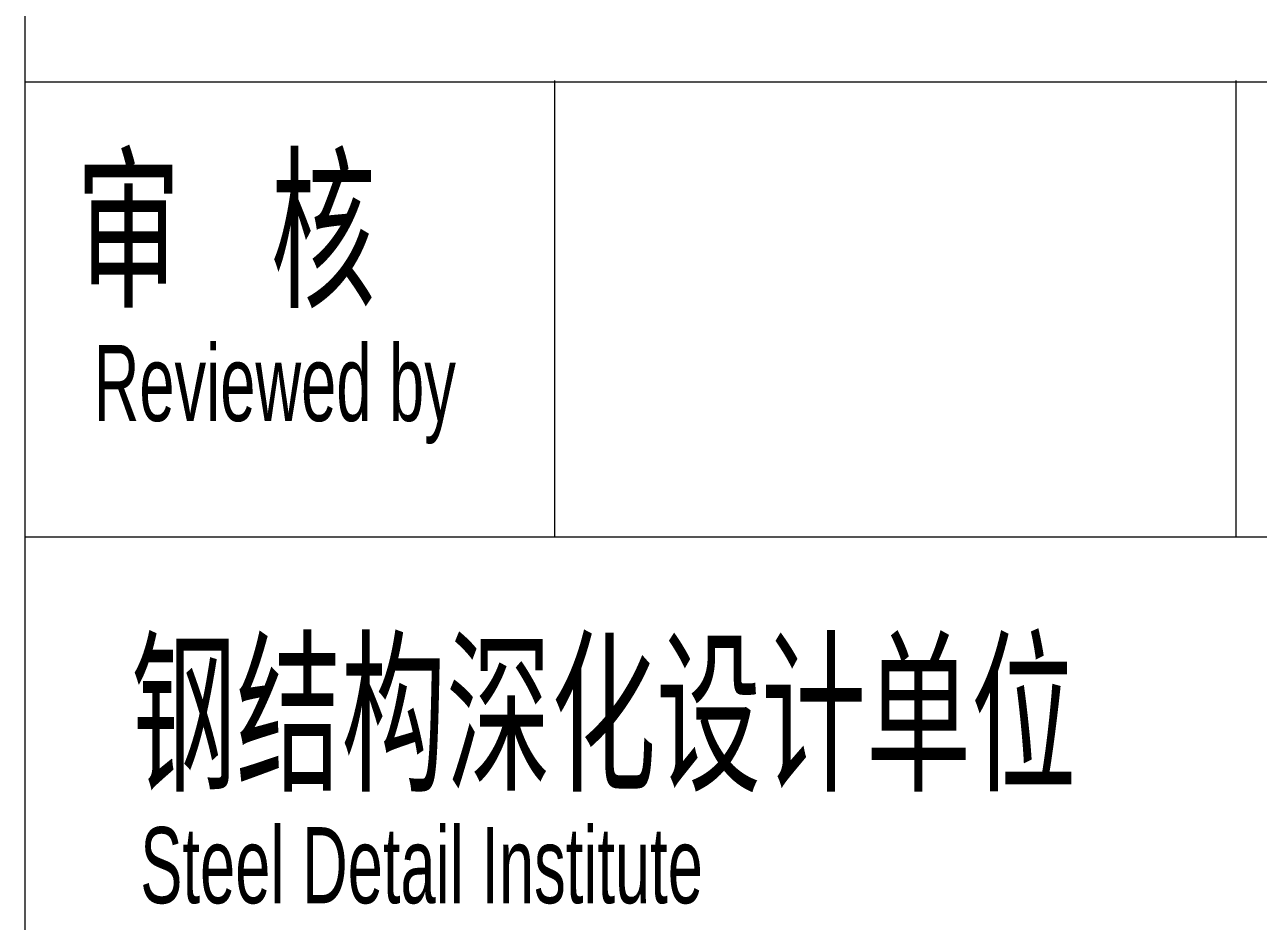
# Model space of a CAD drawing. Header units: millimetres. Extents: x 96 to 23960, y 200 to 17000.
# Drawn here: x 21596 to 22741, y 8396 to 9228 of the extents above; entities that cross this region are included whole.
import ezdxf

# ---------------------------------------------------------------- set-up
doc = ezdxf.new("R2010")
doc.units = ezdxf.units.MM
doc.linetypes.add('XKITLINE00', pattern=[0])
doc.layers.add('OtherObjectType', color=1, linetype='Continuous', lineweight=0)
doc.styles.add('$TD_AUDIT_GENERATED_(14D)', font='ARIAL.TTF')

# ---------------------------------------------------------------- blocks, each defined once
blk = doc.blocks.new('*A7')
at = {"layer": 'OtherObjectType', "color": 7, "linetype": 'XKITLINE00', "lineweight": 0}
for p, q in [((21596, 16811.9), (21596, 384)), ((21596, 9174.9), (23758.8, 9174.9)), ((22088, 8752), (22088, 9176)), ((22720, 8752), (22720, 9176)), ((21596, 8752.6), (23758.8, 8752.6))]:
    blk.add_line(p, q, dxfattribs=at)
at = {"layer": 'OtherObjectType', "color": 7, "style": '$TD_AUDIT_GENERATED_(14D)', "width": 0.595}
for s, height, p in [('\\M+5C9F3   \\M+5BACB', 120, (21643.7, 8977.9)), ('Reviewed by', 70.63, (21660, 8860)), ('\\M+5B8D6\\M+5BDE1\\M+5B9B9\\M+5C9EE\\M+5BBAF\\M+5C9E8\\M+5BCC6\\M+5B5A5\\M+5CEBB', 120, (21694.9, 8529.2)), ('Steel Detail Institute', 70.63, (21703.2, 8412.6))]:
    blk.add_text(s, height=height, dxfattribs=at).set_placement(p)

msp = doc.modelspace()

# ---------------------------------------------------------------- block references
at = {"lineweight": 0}
msp.add_blockref('*A7', (0, 0), dxfattribs=at)

doc.saveas('drawing.dxf')
